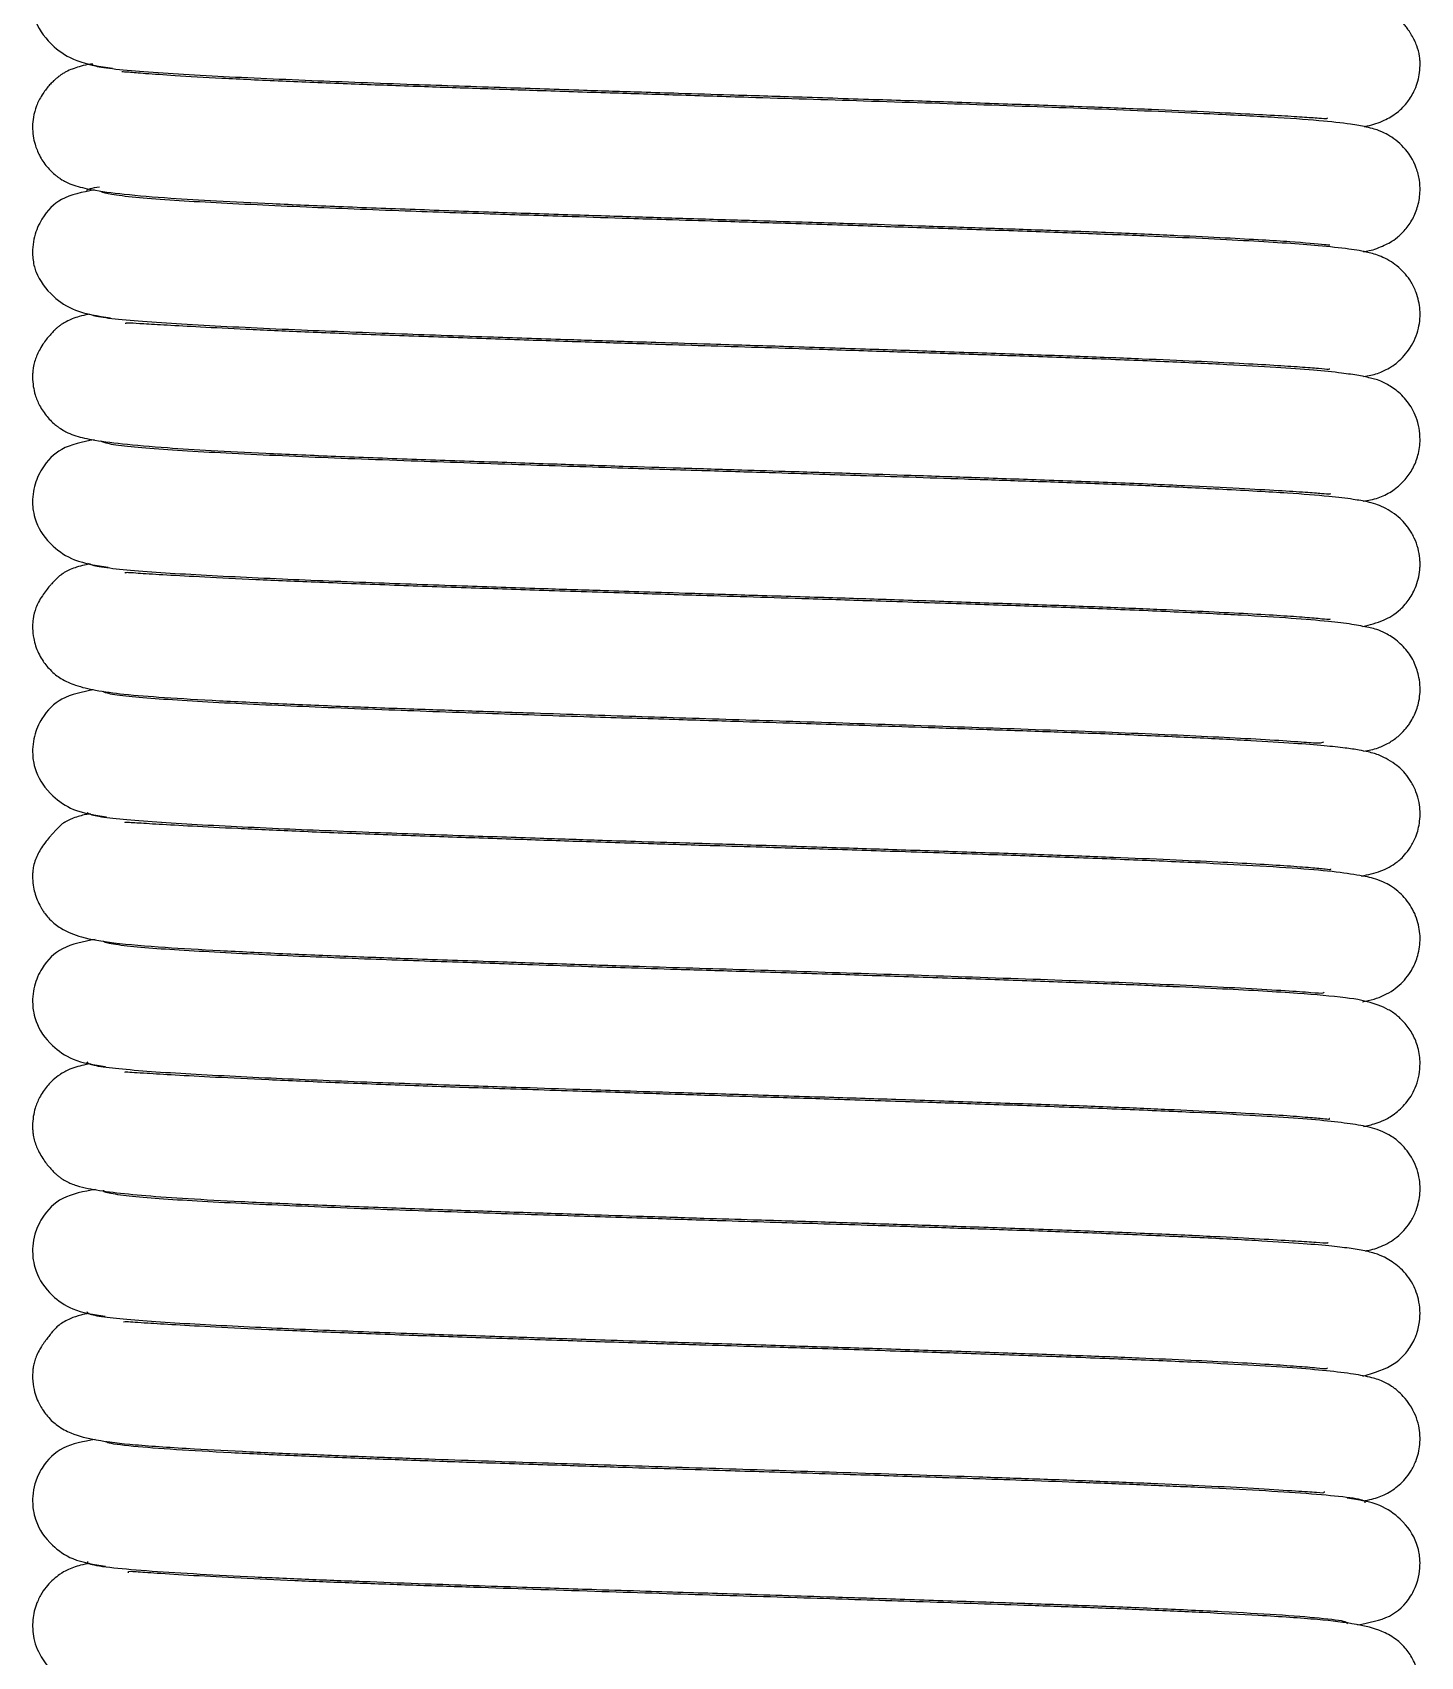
# Model space of a CAD drawing. Header units: millimetres. Extents: x 15 to 1184, y 5 to 836.
# Drawn here: x 514.46 to 524.62, y 618.33 to 630.22 of the extents above; entities that cross this region are included whole.
import ezdxf

# ---------------------------------------------------------------- set-up
doc = ezdxf.new("R2010")
doc.units = ezdxf.units.MM

msp = doc.modelspace()

# ---------------------------------------------------------------- linework, layer by layer
at = {"color": 7, "linetype": 'Continuous', "lineweight": 25}
for points, knots in [([(514.895, 630.889), (514.815, 630.874), (514.662, 630.843), (514.553, 630.731), (514.485, 630.609), (514.455, 630.501), (514.457, 630.413), (514.464, 630.345), (514.492, 630.253), (514.584, 630.123), (514.78, 629.994), (514.95, 629.969), (515.042, 629.955)], [0, 0, 0, 0, 0.159177, 0.302388, 0.343289, 0.409677, 0.442533, 0.454678, 0.525564, 0.709143, 0.841531, 1, 1, 1, 1]), ([(524.206, 629.528), (524.215, 629.53), (524.267, 629.539), (524.345, 629.567), (524.438, 629.619), (524.5, 629.675), (524.545, 629.737), (524.585, 629.807), (524.61, 629.888), (524.616, 629.956), (524.617, 629.991), (524.616, 630.014), (524.61, 630.065), (524.598, 630.107), (524.578, 630.156), (524.56, 630.19), (524.544, 630.215), (524.533, 630.232), (524.522, 630.248), (524.511, 630.262), (524.501, 630.275), (524.474, 630.308), (524.462, 630.322), (524.41, 630.368), (524.343, 630.404), (524.261, 630.432), (524.196, 630.446), (524.093, 630.463), (523.944, 630.479), (523.744, 630.496), (523.463, 630.514), (523.096, 630.534), (522.664, 630.554), (522.212, 630.572), (521.776, 630.588), (521.367, 630.602), (520.996, 630.614), (520.664, 630.625), (520.33, 630.636), (519.938, 630.649), (519.433, 630.664), (518.809, 630.684), (518.081, 630.708), (517.285, 630.735), (516.63, 630.759), (516.133, 630.781), (515.778, 630.799), (515.467, 630.817), (515.214, 630.837), (515.028, 630.857), (514.983, 630.871), (514.96, 630.878)], [0, 0, 0, 0, 0.004222, 0.027311, 0.045288, 0.057311, 0.061214, 0.064722, 0.073253, 0.07765, 0.07861, 0.079623, 0.082078, 0.08955, 0.093545, 0.096742, 0.098097, 0.09933, 0.100488, 0.101631, 0.102819, 0.10411, 0.113614, 0.121011, 0.142778, 0.153731, 0.170954, 0.196686, 0.221504, 0.250897, 0.284685, 0.323383, 0.362284, 0.397442, 0.428714, 0.456555, 0.481011, 0.50196, 0.520321, 0.544219, 0.575282, 0.61383, 0.66008, 0.713435, 0.773907, 0.807195, 0.84222, 0.878716, 0.917218, 0.957782, 1, 1, 1, 1]), ([(514.899, 629.986), (514.886, 629.985), (514.841, 629.979), (514.805, 629.969), (514.753, 629.953), (514.714, 629.936), (514.682, 629.918), (514.663, 629.906), (514.648, 629.895), (514.638, 629.887), (514.628, 629.879), (514.619, 629.871), (514.61, 629.862), (514.594, 629.847), (514.573, 629.824), (514.549, 629.793), (514.513, 629.741), (514.481, 629.675), (514.463, 629.609), (514.455, 629.539), (514.459, 629.461), (514.475, 629.391), (514.501, 629.326), (514.54, 629.259), (514.583, 629.209), (514.621, 629.175), (514.641, 629.16), (514.652, 629.152), (514.675, 629.136), (514.708, 629.118), (514.777, 629.091), (514.899, 629.062), (515.123, 629.032), (515.433, 629.006), (515.802, 628.984), (516.211, 628.964), (516.697, 628.943), (517.241, 628.923), (517.808, 628.903), (518.351, 628.885), (518.844, 628.869), (519.309, 628.854), (519.734, 628.841), (520.168, 628.828), (520.58, 628.815), (521.016, 628.8), (521.461, 628.785), (521.937, 628.769), (522.409, 628.751), (522.836, 628.732), (523.187, 628.715), (523.46, 628.7), (523.711, 628.685), (523.912, 628.665), (523.946, 628.663), (523.956, 628.662)], [0, 0, 0, 0, 0.006568, 0.022713, 0.035311, 0.044112, 0.04717, 0.049444, 0.050359, 0.051191, 0.052013, 0.0529, 0.053851, 0.054839, 0.057091, 0.059909, 0.063404, 0.072567, 0.082763, 0.089519, 0.094273, 0.098646, 0.104646, 0.108295, 0.115717, 0.119409, 0.121238, 0.122341, 0.123816, 0.133729, 0.150259, 0.182625, 0.225419, 0.272298, 0.309815, 0.349753, 0.391841, 0.435605, 0.477247, 0.514704, 0.547651, 0.575939, 0.606484, 0.631243, 0.661514, 0.688996, 0.720431, 0.75558, 0.794796, 0.83378, 0.8694, 0.901451, 0.930053, 0.977828, 1, 1, 1, 1]), ([(514.873, 629.983), (514.9, 629.976), (514.955, 629.961), (515.161, 629.939), (515.431, 629.919), (515.754, 629.9), (516.111, 629.883), (516.59, 629.862), (517.188, 629.839), (517.871, 629.816), (518.437, 629.797), (518.863, 629.783), (519.221, 629.772), (519.602, 629.76), (520.093, 629.745), (520.629, 629.727), (521.18, 629.709), (521.704, 629.691), (522.207, 629.673), (522.654, 629.655), (523.033, 629.638), (523.341, 629.622), (523.582, 629.61), (523.76, 629.599), (523.876, 629.591), (523.937, 629.586), (523.939, 629.59), (523.939, 629.592)], [0, 0, 0, 0, 0.053108, 0.10337, 0.150278, 0.194007, 0.235147, 0.273381, 0.340266, 0.395346, 0.438966, 0.470686, 0.490961, 0.518784, 0.554993, 0.599879, 0.639096, 0.682723, 0.727054, 0.770036, 0.811327, 0.850607, 0.887722, 0.923234, 0.957093, 0.986434, 1, 1, 1, 1]), ([(524.201, 628.613), (524.215, 628.615), (524.268, 628.622), (524.352, 628.657), (524.425, 628.693), (524.508, 628.769), (524.564, 628.848), (524.604, 628.947), (524.619, 629.046), (524.613, 629.142), (524.582, 629.261), (524.506, 629.38), (524.401, 629.459), (524.313, 629.501), (524.281, 629.51), (524.207, 629.53), (524.088, 629.55), (523.873, 629.573), (523.542, 629.596), (523.028, 629.624), (522.327, 629.654), (521.455, 629.685), (520.573, 629.714), (519.808, 629.738), (519.185, 629.758), (518.665, 629.774), (518.173, 629.79), (517.689, 629.807), (517.22, 629.823), (516.738, 629.841), (516.262, 629.86), (515.835, 629.881), (515.501, 629.9), (515.284, 629.915), (515.149, 629.927), (515.122, 629.928), (515.109, 629.928)], [0, 0, 0, 0, 0.007664, 0.028231, 0.046253, 0.054671, 0.062906, 0.070629, 0.07873, 0.084092, 0.090659, 0.10507, 0.118189, 0.123648, 0.136038, 0.150044, 0.175757, 0.217434, 0.266241, 0.315327, 0.385239, 0.449785, 0.510249, 0.565735, 0.599825, 0.632211, 0.668121, 0.699148, 0.733429, 0.771192, 0.812785, 0.85783, 0.901138, 0.938191, 0.968993, 1, 1, 1, 1]), ([(514.907, 629.064), (514.822, 629.048), (514.665, 629.017), (514.552, 628.902), (514.485, 628.78), (514.455, 628.673), (514.456, 628.585), (514.464, 628.517), (514.492, 628.424), (514.581, 628.295), (514.772, 628.166), (514.936, 628.142), (515.026, 628.129)], [0, 0, 0, 0, 0.169609, 0.31434, 0.355927, 0.423866, 0.457419, 0.46956, 0.538861, 0.716988, 0.845613, 1, 1, 1, 1]), ([(514.947, 629.085), (514.92, 629.081), (514.853, 629.071), (514.854, 629.061), (514.855, 629.055)], [0, 0, 0, 0, 0.397312, 1, 1, 1, 1]), ([(524.203, 627.698), (524.221, 627.701), (524.275, 627.711), (524.327, 627.727), (524.399, 627.765), (524.462, 627.808), (524.56, 627.917), (524.602, 628.024), (524.617, 628.117), (524.617, 628.206), (524.597, 628.301), (524.553, 628.391), (524.508, 628.452), (524.458, 628.501), (524.394, 628.548), (524.324, 628.582), (524.23, 628.611), (524.09, 628.634), (523.836, 628.661), (523.468, 628.686), (523.025, 628.708), (522.622, 628.727), (522.159, 628.745), (521.645, 628.764), (521.113, 628.782), (520.553, 628.8), (520.01, 628.818), (519.514, 628.833), (519.131, 628.845), (518.774, 628.856), (518.354, 628.87), (517.796, 628.888), (517.127, 628.911), (516.546, 628.934), (516.084, 628.955), (515.745, 628.972), (515.442, 628.99), (515.194, 629.01), (515.013, 629.031), (514.976, 629.045), (514.957, 629.052)], [0, 0, 0, 0, 0.0120289, 0.0348036, 0.0426274, 0.0483493, 0.0579256, 0.0701057, 0.0756506, 0.0802379, 0.0888216, 0.094553, 0.099753, 0.1058369, 0.1129683, 0.1237356, 0.1458655, 0.1770849, 0.2155677, 0.2778392, 0.3114404, 0.3466374, 0.3831892, 0.4209035, 0.4583718, 0.4920384, 0.5305247, 0.5615626, 0.5855491, 0.6026867, 0.6294949, 0.6664264, 0.7130267, 0.7697409, 0.8020758, 0.8367893, 0.8736415, 0.9132157, 0.9554877, 1, 1, 1, 1]), ([(514.863, 628.153), (514.842, 628.148), (514.803, 628.14), (514.754, 628.124), (514.716, 628.108), (514.687, 628.091), (514.672, 628.082), (514.662, 628.076), (514.653, 628.068), (514.639, 628.058), (514.63, 628.05), (514.619, 628.039), (514.608, 628.028), (514.596, 628.015), (514.578, 627.996), (514.555, 627.967), (514.516, 627.912), (514.482, 627.844), (514.464, 627.786), (514.457, 627.73), (514.456, 627.689), (514.46, 627.627), (514.476, 627.558), (514.502, 627.495), (514.542, 627.429), (514.584, 627.379), (514.622, 627.346), (514.642, 627.33), (514.653, 627.322), (514.676, 627.307), (514.709, 627.289), (514.777, 627.261), (514.896, 627.233), (515.111, 627.204), (515.409, 627.179), (515.765, 627.157), (516.164, 627.137), (516.643, 627.116), (517.18, 627.096), (517.739, 627.077), (518.273, 627.059), (518.756, 627.043), (519.209, 627.029), (519.621, 627.016), (520.046, 627.003), (520.462, 626.99), (520.915, 626.975), (521.385, 626.959), (521.893, 626.941), (522.414, 626.922), (522.897, 626.901), (523.292, 626.881), (523.582, 626.865), (523.78, 626.852), (523.9, 626.843), (523.951, 626.839), (523.96, 626.84), (523.963, 626.841)], [0, 0, 0, 0, 0.01632, 0.028532, 0.036469, 0.038949, 0.039881, 0.04067, 0.041402, 0.042182, 0.044198, 0.04527, 0.046291, 0.047352, 0.048528, 0.051429, 0.055261, 0.066032, 0.077803, 0.081932, 0.084948, 0.089591, 0.093826, 0.099532, 0.103116, 0.110352, 0.113916, 0.115678, 0.116785, 0.118246, 0.127865, 0.143715, 0.174574, 0.215214, 0.260094, 0.296238, 0.334976, 0.376065, 0.418972, 0.459408, 0.495654, 0.527387, 0.55446, 0.5833, 0.606652, 0.636566, 0.664373, 0.696645, 0.73311, 0.774099, 0.818431, 0.859705, 0.896987, 0.930845, 0.961265, 0.988066, 1, 1, 1, 1]), ([(514.865, 628.158), (514.887, 628.15), (514.932, 628.135), (515.124, 628.114), (515.382, 628.093), (515.695, 628.075), (516.042, 628.057), (516.512, 628.036), (517.102, 628.013), (517.778, 627.99), (518.34, 627.971), (518.764, 627.957), (519.122, 627.946), (519.503, 627.934), (519.996, 627.919), (520.534, 627.902), (521.09, 627.883), (521.62, 627.865), (522.129, 627.847), (522.585, 627.829), (522.975, 627.812), (523.296, 627.796), (523.55, 627.782), (523.743, 627.769), (523.875, 627.759), (523.949, 627.751), (523.954, 627.754), (523.955, 627.755)], [0, 0, 0, 0, 0.052838, 0.102921, 0.149729, 0.19324, 0.234165, 0.272244, 0.33895, 0.393677, 0.437061, 0.468628, 0.488816, 0.516622, 0.552653, 0.597357, 0.636467, 0.680022, 0.724141, 0.766897, 0.808041, 0.847251, 0.884313, 0.919713, 0.953535, 0.983107, 1, 1, 1, 1]), ([(524.199, 626.786), (524.236, 626.792), (524.305, 626.803), (524.389, 626.845), (524.448, 626.885), (524.509, 626.942), (524.565, 627.022), (524.606, 627.123), (524.624, 627.252), (524.596, 627.403), (524.525, 627.522), (524.44, 627.604), (524.33, 627.668), (524.261, 627.686), (524.169, 627.706), (524.032, 627.726), (523.836, 627.746), (523.56, 627.765), (523.2, 627.786), (522.752, 627.807), (522.241, 627.828), (521.712, 627.847), (521.212, 627.864), (520.719, 627.88), (520.259, 627.895), (519.821, 627.909), (519.43, 627.921), (519.022, 627.934), (518.574, 627.948), (518.066, 627.965), (517.515, 627.984), (516.958, 628.003), (516.447, 628.024), (516.019, 628.043), (515.683, 628.06), (515.436, 628.074), (515.266, 628.084), (515.172, 628.089), (515.134, 628.091), (515.137, 628.086), (515.137, 628.085)], [0, 0, 0, 0, 0.020974, 0.038807, 0.046631, 0.054462, 0.062427, 0.070101, 0.07838, 0.090003, 0.10079, 0.111736, 0.123055, 0.143254, 0.166028, 0.191171, 0.224334, 0.260531, 0.300179, 0.343554, 0.388076, 0.427856, 0.463289, 0.494327, 0.528549, 0.554486, 0.58001, 0.604636, 0.63408, 0.668263, 0.706947, 0.749758, 0.792941, 0.83387, 0.872134, 0.907666, 0.941026, 0.971595, 0.995757, 1, 1, 1, 1]), ([(514.907, 627.235), (514.822, 627.219), (514.665, 627.188), (514.553, 627.073), (514.485, 626.952), (514.455, 626.844), (514.457, 626.743), (514.466, 626.685), (514.495, 626.587), (514.579, 626.467), (514.765, 626.339), (514.924, 626.315), (515.011, 626.302)], [0, 0, 0, 0, 0.174183, 0.324431, 0.367371, 0.436887, 0.471127, 0.5003, 0.551109, 0.724179, 0.849339, 1, 1, 1, 1]), ([(524.197, 625.869), (524.248, 625.882), (524.343, 625.905), (524.439, 625.96), (524.504, 626.025), (524.544, 626.075), (524.597, 626.173), (524.615, 626.265), (524.617, 626.332), (524.614, 626.381), (524.603, 626.443), (524.581, 626.502), (524.556, 626.551), (524.536, 626.582), (524.501, 626.628), (524.454, 626.679), (524.367, 626.736), (524.28, 626.769), (524.221, 626.783), (524.118, 626.802), (523.94, 626.823), (523.638, 626.846), (523.217, 626.87), (522.721, 626.894), (522.23, 626.914), (521.751, 626.931), (521.303, 626.946), (520.896, 626.96), (520.54, 626.972), (520.198, 626.983), (519.81, 626.995), (519.314, 627.01), (518.695, 627.03), (517.971, 627.054), (517.178, 627.081), (516.529, 627.106), (516.04, 627.128), (515.695, 627.146), (515.396, 627.164), (515.161, 627.184), (514.997, 627.205), (514.97, 627.219), (514.957, 627.226)], [0, 0, 0, 0, 0.027501, 0.050986, 0.056989, 0.061479, 0.06903, 0.07806, 0.080159, 0.082204, 0.086955, 0.092228, 0.094646, 0.096986, 0.099334, 0.1071, 0.126291, 0.136806, 0.151413, 0.175441, 0.208802, 0.251133, 0.302486, 0.344978, 0.383637, 0.417908, 0.448334, 0.474931, 0.497552, 0.516427, 0.53942, 0.56992, 0.608357, 0.654755, 0.708462, 0.769824, 0.803624, 0.839169, 0.876295, 0.915638, 0.957023, 1, 1, 1, 1]), ([(514.881, 626.326), (514.866, 626.323), (514.827, 626.317), (514.786, 626.305), (514.745, 626.291), (514.715, 626.277), (514.698, 626.269), (514.686, 626.261), (514.68, 626.257), (514.675, 626.254), (514.671, 626.251), (514.665, 626.247), (514.658, 626.242), (514.65, 626.236), (514.641, 626.227), (514.634, 626.22), (514.62, 626.206), (514.608, 626.194), (514.596, 626.18), (514.577, 626.159), (514.552, 626.128), (514.511, 626.07), (514.479, 626.007), (514.462, 625.945), (514.457, 625.892), (514.456, 625.848), (514.462, 625.786), (514.482, 625.709), (514.517, 625.637), (514.557, 625.582), (514.604, 625.53), (514.676, 625.477), (514.781, 625.432), (514.926, 625.398), (515.132, 625.371), (515.423, 625.348), (515.804, 625.326), (516.264, 625.304), (516.747, 625.283), (517.226, 625.266), (517.684, 625.25), (518.109, 625.236), (518.619, 625.219), (519.254, 625.199), (520.046, 625.174), (520.881, 625.147), (521.73, 625.118), (522.549, 625.088), (523.14, 625.061), (523.527, 625.039), (523.753, 625.024), (523.884, 625.013), (523.903, 625.02), (523.912, 625.023)], [0, 0, 0, 0, 0.009197, 0.024143, 0.034404, 0.037826, 0.040183, 0.041027, 0.041389, 0.041729, 0.04206, 0.042402, 0.043173, 0.044137, 0.045343, 0.047979, 0.049072, 0.050133, 0.051284, 0.052623, 0.056081, 0.060773, 0.07413, 0.086682, 0.09081, 0.093659, 0.098796, 0.102763, 0.11043, 0.114314, 0.119596, 0.134928, 0.157005, 0.185923, 0.221602, 0.263804, 0.310904, 0.355563, 0.396365, 0.433027, 0.465977, 0.495421, 0.521177, 0.569039, 0.62003, 0.675151, 0.734455, 0.798354, 0.867584, 0.903695, 0.939532, 0.971902, 1, 1, 1, 1]), ([(514.859, 626.332), (514.875, 626.325), (514.908, 626.311), (515.077, 626.289), (515.311, 626.269), (515.599, 626.251), (515.924, 626.234), (516.368, 626.213), (516.934, 626.19), (517.594, 626.167), (518.155, 626.148), (518.59, 626.134), (518.949, 626.123), (519.312, 626.111), (519.766, 626.097), (520.266, 626.082), (520.789, 626.065), (521.306, 626.047), (521.82, 626.029), (522.297, 626.012), (522.716, 625.994), (523.18, 625.973), (523.535, 625.954), (523.777, 625.937), (523.899, 625.926), (523.959, 625.919), (523.959, 625.923), (523.959, 625.924)], [0, 0, 0, 0, 0.051035, 0.099581, 0.145143, 0.187491, 0.227331, 0.26459, 0.33043, 0.384713, 0.428434, 0.461162, 0.482763, 0.508177, 0.541163, 0.582189, 0.618287, 0.658753, 0.701931, 0.743761, 0.78431, 0.823254, 0.895322, 0.928985, 0.960866, 0.987874, 1, 1, 1, 1]), ([(524.205, 624.957), (524.239, 624.962), (524.296, 624.972), (524.38, 625.01), (524.45, 625.057), (524.494, 625.1), (524.524, 625.135), (524.555, 625.179), (524.586, 625.241), (524.607, 625.312), (524.616, 625.368), (524.618, 625.43), (524.609, 625.509), (524.575, 625.613), (524.513, 625.707), (524.427, 625.785), (524.311, 625.847), (524.242, 625.861), (524.117, 625.886), (523.936, 625.907), (523.674, 625.929), (523.319, 625.951), (522.879, 625.972), (522.378, 625.994), (521.841, 626.014), (521.274, 626.033), (520.71, 626.052), (520.184, 626.069), (519.742, 626.083), (519.304, 626.096), (518.787, 626.113), (518.222, 626.131), (517.642, 626.151), (517.085, 626.17), (516.551, 626.191), (516.084, 626.211), (515.709, 626.23), (515.427, 626.245), (515.239, 626.256), (515.145, 626.265), (515.134, 626.261), (515.132, 626.26)], [0, 0, 0, 0, 0.021373, 0.035444, 0.04588, 0.053659, 0.056611, 0.059002, 0.066631, 0.070157, 0.074653, 0.078227, 0.083365, 0.09102, 0.101222, 0.112486, 0.124367, 0.149049, 0.176874, 0.207394, 0.24658, 0.289298, 0.331821, 0.377159, 0.419236, 0.456746, 0.499916, 0.534831, 0.561357, 0.586683, 0.620485, 0.662857, 0.700059, 0.741535, 0.786028, 0.829572, 0.871515, 0.911656, 0.950653, 0.988214, 1, 1, 1, 1]), ([(514.906, 625.405), (514.822, 625.389), (514.665, 625.358), (514.553, 625.245), (514.485, 625.124), (514.455, 625.015), (514.457, 624.916), (514.466, 624.857), (514.495, 624.759), (514.577, 624.639), (514.759, 624.511), (514.914, 624.488), (514.999, 624.475)], [0, 0, 0, 0, 0.177987, 0.335702, 0.380222, 0.450954, 0.48569, 0.514549, 0.564045, 0.7318, 0.853307, 1, 1, 1, 1]), ([(524.188, 624.042), (524.236, 624.052), (524.33, 624.071), (524.422, 624.124), (524.466, 624.158), (524.502, 624.193), (524.548, 624.252), (524.593, 624.339), (524.614, 624.428), (524.618, 624.51), (524.61, 624.585), (524.592, 624.648), (524.569, 624.7), (524.549, 624.735), (524.504, 624.801), (524.443, 624.861), (524.336, 624.921), (524.274, 624.941), (524.231, 624.952), (524.164, 624.965), (524.063, 624.98), (523.91, 624.996), (523.687, 625.014), (523.371, 625.033), (522.961, 625.054), (522.483, 625.075), (521.991, 625.094), (521.521, 625.11), (521.086, 625.125), (520.697, 625.138), (520.356, 625.149), (520.017, 625.16), (519.622, 625.172), (519.115, 625.188), (518.495, 625.207), (517.783, 625.231), (517.014, 625.258), (516.394, 625.283), (515.933, 625.304), (515.612, 625.322), (515.337, 625.34), (515.125, 625.359), (514.992, 625.378), (514.977, 625.39), (514.97, 625.395)], [0, 0, 0, 0, 0.024842, 0.048794, 0.054247, 0.059551, 0.065182, 0.070924, 0.079104, 0.084004, 0.088241, 0.093364, 0.096136, 0.098761, 0.101263, 0.113381, 0.130334, 0.137828, 0.149007, 0.16539, 0.186961, 0.21364, 0.245241, 0.281688, 0.323485, 0.364787, 0.401791, 0.434636, 0.463784, 0.489055, 0.510344, 0.528819, 0.552922, 0.584286, 0.623352, 0.66991, 0.723301, 0.784328, 0.817724, 0.852707, 0.889315, 0.928088, 0.968733, 1, 1, 1, 1]), ([(514.881, 624.497), (514.869, 624.495), (514.821, 624.487), (514.784, 624.477), (514.735, 624.457), (514.718, 624.449), (514.704, 624.442), (514.696, 624.438), (514.69, 624.434), (514.686, 624.431), (514.682, 624.429), (514.676, 624.425), (514.668, 624.418), (514.659, 624.411), (514.653, 624.404), (514.646, 624.397), (514.639, 624.389), (514.632, 624.382), (514.626, 624.377), (514.62, 624.37), (514.612, 624.361), (514.6, 624.348), (514.578, 624.324), (514.534, 624.27), (514.491, 624.199), (514.467, 624.139), (514.458, 624.08), (514.456, 624.051), (514.457, 624.012), (514.462, 623.963), (514.48, 623.888), (514.508, 623.826), (514.536, 623.782), (514.557, 623.754), (514.602, 623.703), (514.688, 623.639), (514.831, 623.586), (515.063, 623.548), (515.392, 623.521), (515.808, 623.497), (516.266, 623.475), (516.744, 623.455), (517.261, 623.436), (517.799, 623.417), (518.343, 623.399), (518.945, 623.379), (519.653, 623.358), (520.497, 623.331), (521.376, 623.302), (522.087, 623.277), (522.625, 623.255), (523.011, 623.238), (523.353, 623.22), (523.637, 623.203), (523.822, 623.19), (523.91, 623.182), (523.913, 623.191), (523.914, 623.194)], [0, 0, 0, 0, 0.007298, 0.030022, 0.0343, 0.037281, 0.038323, 0.039115, 0.039448, 0.039762, 0.040083, 0.040431, 0.041276, 0.043057, 0.045544, 0.047179, 0.04851, 0.049098, 0.049659, 0.050216, 0.050793, 0.052085, 0.053666, 0.057923, 0.071444, 0.087619, 0.093152, 0.096955, 0.098309, 0.102886, 0.106449, 0.114494, 0.116269, 0.11835, 0.123598, 0.138961, 0.170006, 0.213129, 0.267955, 0.314626, 0.358609, 0.398782, 0.434872, 0.477314, 0.5135, 0.545634, 0.596187, 0.65066, 0.709701, 0.773792, 0.808263, 0.844252, 0.881479, 0.919539, 0.954618, 0.984774, 1, 1, 1, 1]), ([(514.854, 624.507), (514.866, 624.5), (514.891, 624.485), (515.052, 624.463), (515.282, 624.443), (515.57, 624.424), (515.894, 624.407), (516.34, 624.386), (516.907, 624.363), (517.566, 624.34), (518.12, 624.321), (518.544, 624.307), (518.901, 624.295), (519.275, 624.284), (519.757, 624.269), (520.286, 624.252), (520.839, 624.234), (521.374, 624.216), (521.897, 624.198), (522.373, 624.18), (522.787, 624.163), (523.243, 624.141), (523.586, 624.122), (523.819, 624.104), (523.924, 624.095), (523.967, 624.088), (523.961, 624.094), (523.96, 624.094)], [0, 0, 0, 0, 0.051817, 0.101113, 0.147357, 0.190252, 0.230475, 0.268032, 0.33417, 0.388282, 0.431385, 0.463073, 0.483469, 0.510472, 0.545326, 0.58853, 0.626477, 0.668932, 0.712598, 0.754669, 0.795351, 0.834316, 0.90624, 0.93984, 0.97056, 0.995985, 1, 1, 1, 1]), ([(524.194, 623.122), (524.222, 623.128), (524.274, 623.137), (524.345, 623.164), (524.414, 623.201), (524.474, 623.25), (524.522, 623.301), (524.567, 623.371), (524.607, 623.468), (524.623, 623.587), (524.601, 623.724), (524.548, 623.829), (524.488, 623.901), (524.414, 623.966), (524.312, 624.016), (524.215, 624.04), (524.034, 624.069), (523.767, 624.094), (523.42, 624.116), (523, 624.138), (522.528, 624.159), (522.006, 624.179), (521.431, 624.199), (520.848, 624.219), (520.288, 624.237), (519.831, 624.251), (519.415, 624.264), (518.96, 624.278), (518.461, 624.294), (517.935, 624.312), (517.411, 624.33), (516.876, 624.349), (516.377, 624.369), (515.953, 624.389), (515.619, 624.406), (515.373, 624.42), (515.234, 624.429), (515.166, 624.433), (515.132, 624.436), (515.131, 624.433), (515.131, 624.432)], [0, 0, 0, 0, 0.018613, 0.033564, 0.04416, 0.052248, 0.058788, 0.06395, 0.070845, 0.079781, 0.088852, 0.099207, 0.104702, 0.11087, 0.127773, 0.158606, 0.195647, 0.237058, 0.282588, 0.322626, 0.365766, 0.408758, 0.447199, 0.492106, 0.52928, 0.558499, 0.581539, 0.610388, 0.647362, 0.680334, 0.717544, 0.758863, 0.801915, 0.843498, 0.883175, 0.921049, 0.957591, 0.975274, 0.992323, 1, 1, 1, 1]), ([(514.916, 623.578), (514.83, 623.562), (514.668, 623.531), (514.554, 623.417), (514.486, 623.297), (514.455, 623.186), (514.457, 623.087), (514.466, 623.028), (514.494, 622.931), (514.575, 622.811), (514.755, 622.683), (514.907, 622.66), (514.991, 622.648)], [0, 0, 0, 0, 0.18729, 0.351918, 0.397653, 0.468457, 0.503122, 0.531392, 0.579295, 0.740955, 0.858174, 1, 1, 1, 1]), ([(524.203, 622.209), (524.231, 622.215), (524.273, 622.223), (524.352, 622.252), (524.44, 622.304), (524.525, 622.386), (524.596, 622.504), (524.624, 622.655), (524.606, 622.785), (524.565, 622.885), (524.509, 622.965), (524.438, 623.031), (524.382, 623.066), (524.253, 623.124), (524.053, 623.155), (523.732, 623.184), (523.28, 623.21), (522.808, 623.232), (522.384, 623.25), (521.901, 623.268), (521.37, 623.287), (520.823, 623.305), (520.254, 623.324), (519.708, 623.341), (519.212, 623.356), (518.831, 623.368), (518.476, 623.379), (518.063, 623.393), (517.52, 623.412), (516.875, 623.434), (516.324, 623.457), (515.896, 623.478), (515.587, 623.495), (515.319, 623.512), (515.112, 623.532), (514.985, 623.551), (514.978, 623.562), (514.974, 623.567)], [0, 0, 0, 0, 0.022502, 0.033926, 0.044864, 0.05544, 0.065865, 0.077095, 0.085095, 0.09251, 0.100207, 0.107773, 0.119351, 0.132562, 0.176259, 0.231732, 0.29366, 0.327214, 0.362259, 0.398534, 0.436247, 0.473782, 0.507377, 0.545627, 0.576583, 0.600669, 0.617827, 0.644601, 0.681354, 0.727721, 0.784516, 0.816728, 0.851174, 0.887954, 0.927552, 0.969644, 1, 1, 1, 1]), ([(514.88, 622.668), (514.838, 622.659), (514.773, 622.645), (514.709, 622.619), (514.676, 622.601), (514.653, 622.585), (514.633, 622.571), (514.588, 622.534), (514.542, 622.479), (514.502, 622.412), (514.476, 622.35), (514.46, 622.28), (514.456, 622.219), (514.457, 622.177), (514.464, 622.122), (514.482, 622.063), (514.516, 621.996), (514.555, 621.94), (514.578, 621.912), (514.596, 621.892), (514.608, 621.88), (514.619, 621.869), (514.63, 621.858), (514.639, 621.85), (514.653, 621.839), (514.662, 621.832), (514.672, 621.825), (514.687, 621.816), (514.712, 621.802), (514.744, 621.788), (514.796, 621.769), (514.925, 621.74), (515.184, 621.708), (515.593, 621.68), (515.98, 621.659), (516.445, 621.638), (516.965, 621.617), (517.507, 621.598), (518.024, 621.581), (518.495, 621.565), (518.938, 621.551), (519.346, 621.538), (519.772, 621.525), (520.195, 621.512), (520.66, 621.497), (521.146, 621.481), (521.674, 621.463), (522.218, 621.443), (522.728, 621.422), (523.155, 621.402), (523.48, 621.385), (523.712, 621.37), (523.858, 621.361), (523.94, 621.353), (523.943, 621.358), (523.944, 621.36)], [0, 0, 0, 0, 0.028611, 0.04444, 0.054046, 0.055505, 0.05661, 0.061924, 0.06915, 0.07273, 0.078428, 0.082657, 0.087294, 0.090306, 0.094429, 0.106184, 0.11694, 0.120767, 0.123665, 0.12484, 0.125898, 0.126919, 0.127989, 0.130002, 0.130782, 0.131512, 0.1323, 0.133231, 0.135708, 0.142087, 0.151458, 0.172132, 0.244278, 0.28239, 0.322424, 0.364376, 0.407605, 0.447501, 0.483226, 0.514556, 0.541308, 0.569771, 0.593061, 0.623317, 0.651437, 0.68411, 0.721096, 0.762282, 0.806597, 0.848381, 0.886851, 0.922226, 0.954878, 0.984567, 1, 1, 1, 1]), ([(514.854, 622.681), (514.861, 622.673), (514.876, 622.659), (515.023, 622.638), (515.244, 622.617), (515.525, 622.598), (515.844, 622.581), (516.283, 622.559), (516.845, 622.536), (517.499, 622.513), (518.048, 622.494), (518.465, 622.481), (518.821, 622.469), (519.201, 622.457), (519.694, 622.442), (520.236, 622.425), (520.801, 622.407), (521.346, 622.388), (521.875, 622.37), (522.355, 622.352), (522.773, 622.334), (523.233, 622.312), (523.579, 622.294), (523.819, 622.274), (523.921, 622.266), (523.96, 622.26), (523.952, 622.266), (523.952, 622.267)], [0, 0, 0, 0, 0.049178, 0.098845, 0.14547, 0.188691, 0.229083, 0.266799, 0.333189, 0.387291, 0.43016, 0.461456, 0.481518, 0.509232, 0.544915, 0.589018, 0.627759, 0.671077, 0.714911, 0.757081, 0.797852, 0.836896, 0.908916, 0.942521, 0.97318, 0.99956, 1, 1, 1, 1]), ([(524.215, 621.297), (524.219, 621.298), (524.265, 621.305), (524.317, 621.323), (524.394, 621.36), (524.458, 621.406), (524.508, 621.456), (524.553, 621.517), (524.597, 621.606), (524.617, 621.702), (524.617, 621.791), (524.602, 621.884), (524.56, 621.991), (524.462, 622.099), (524.389, 622.149), (524.328, 622.178), (524.247, 622.204), (524.134, 622.225), (523.941, 622.249), (523.693, 622.27), (523.369, 622.29), (522.961, 622.311), (522.47, 622.332), (521.93, 622.353), (521.384, 622.372), (520.83, 622.39), (520.296, 622.408), (519.81, 622.423), (519.381, 622.436), (518.925, 622.451), (518.368, 622.469), (517.778, 622.488), (517.193, 622.508), (516.66, 622.529), (516.18, 622.549), (515.789, 622.568), (515.493, 622.584), (515.306, 622.596), (515.199, 622.602), (515.141, 622.607), (515.133, 622.605), (515.129, 622.604)], [0, 0, 0, 0, 0.002694, 0.0292, 0.040378, 0.047781, 0.054097, 0.059495, 0.065445, 0.074356, 0.079119, 0.084875, 0.097519, 0.107461, 0.113401, 0.125431, 0.142335, 0.175477, 0.208556, 0.244186, 0.282352, 0.323691, 0.36799, 0.412162, 0.451719, 0.487008, 0.526918, 0.558451, 0.582434, 0.610903, 0.647887, 0.693182, 0.732248, 0.775712, 0.819352, 0.860956, 0.900178, 0.937605, 0.961569, 0.984629, 1, 1, 1, 1]), ([(514.917, 621.748), (514.831, 621.732), (514.668, 621.702), (514.554, 621.587), (514.498, 621.489), (514.469, 621.409), (514.456, 621.339), (514.457, 621.259), (514.466, 621.2), (514.494, 621.102), (514.574, 620.982), (514.753, 620.855), (514.904, 620.832), (514.987, 620.819)], [0, 0, 0, 0, 0.188949, 0.361091, 0.408115, 0.435951, 0.479056, 0.513584, 0.541468, 0.588414, 0.746456, 0.861115, 1, 1, 1, 1]), ([(524.198, 620.381), (524.282, 620.407), (524.385, 620.438), (524.469, 620.502), (524.536, 620.573), (524.59, 620.672), (524.621, 620.799), (524.616, 620.914), (524.585, 621.009), (524.547, 621.087), (524.483, 621.169), (524.38, 621.242), (524.3, 621.275), (524.266, 621.285), (524.206, 621.3), (524.117, 621.315), (523.967, 621.333), (523.757, 621.351), (523.452, 621.371), (523.039, 621.393), (522.54, 621.415), (522.006, 621.436), (521.492, 621.454), (521.017, 621.47), (520.592, 621.484), (520.228, 621.495), (519.882, 621.506), (519.491, 621.518), (518.993, 621.534), (518.379, 621.554), (517.672, 621.577), (516.909, 621.604), (516.298, 621.629), (515.848, 621.651), (515.538, 621.668), (515.278, 621.687), (515.086, 621.707), (514.976, 621.725), (514.977, 621.736), (514.978, 621.741)], [0, 0, 0, 0, 0.0375406, 0.0463087, 0.0547632, 0.062988, 0.070048, 0.0812725, 0.0862455, 0.0898379, 0.1022067, 0.113158, 0.121996, 0.1296457, 0.1411484, 0.1672663, 0.1935343, 0.2252141, 0.2620834, 0.304746, 0.3498648, 0.3904079, 0.4263022, 0.4580809, 0.4855184, 0.5084949, 0.5274171, 0.550666, 0.5816407, 0.6206212, 0.6673337, 0.721171, 0.7830843, 0.8169619, 0.8524232, 0.8897852, 0.9293447, 0.9707396, 1, 1, 1, 1]), ([(514.871, 620.84), (514.85, 620.837), (514.804, 620.828), (514.728, 620.802), (514.66, 620.764), (514.62, 620.727), (514.607, 620.711), (514.58, 620.678), (514.564, 620.657), (514.552, 620.641), (514.539, 620.624), (514.522, 620.598), (514.49, 620.543), (514.474, 620.503), (514.462, 620.453), (514.458, 620.421), (514.457, 620.397), (514.456, 620.381), (514.457, 620.34), (514.467, 620.269), (514.498, 620.186), (514.539, 620.12), (514.584, 620.063), (514.65, 620.007), (514.763, 619.949), (514.936, 619.907), (515.216, 619.875), (515.584, 619.852), (516.027, 619.828), (516.464, 619.809), (516.907, 619.791), (517.455, 619.771), (518.105, 619.749), (518.883, 619.724), (519.678, 619.699), (520.533, 619.672), (521.262, 619.648), (521.845, 619.628), (522.287, 619.611), (522.711, 619.594), (523.105, 619.576), (523.446, 619.558), (523.712, 619.54), (523.862, 619.531), (523.922, 619.524), (523.917, 619.535), (523.916, 619.536)], [0, 0, 0, 0, 0.014287, 0.032656, 0.053562, 0.063552, 0.073441, 0.076816, 0.078204, 0.079498, 0.080804, 0.082225, 0.085701, 0.09572, 0.100008, 0.103096, 0.104274, 0.10529, 0.106308, 0.112042, 0.120536, 0.12405, 0.128528, 0.141982, 0.161715, 0.1974, 0.243661, 0.299627, 0.34164, 0.380535, 0.416005, 0.447942, 0.502635, 0.550263, 0.60078, 0.655137, 0.714961, 0.747175, 0.781054, 0.816908, 0.854488, 0.893462, 0.932142, 0.966052, 0.994589, 1, 1, 1, 1]), ([(514.855, 620.853), (514.857, 620.847), (514.863, 620.833), (514.987, 620.813), (515.187, 620.793), (515.448, 620.774), (515.748, 620.757), (516.166, 620.736), (516.708, 620.713), (517.348, 620.689), (517.894, 620.671), (518.317, 620.657), (518.672, 620.645), (519.039, 620.633), (519.504, 620.619), (520.019, 620.603), (520.56, 620.586), (521.096, 620.568), (521.629, 620.55), (522.124, 620.532), (522.561, 620.515), (523.053, 620.493), (523.44, 620.473), (523.716, 620.454), (523.863, 620.442), (523.936, 620.434), (523.938, 620.439), (523.938, 620.441)], [0, 0, 0, 0, 0.041332, 0.090181, 0.136185, 0.178969, 0.218788, 0.256103, 0.322207, 0.376412, 0.419678, 0.451904, 0.472932, 0.499126, 0.533047, 0.574792, 0.611603, 0.652967, 0.696605, 0.738381, 0.778863, 0.817843, 0.890166, 0.923717, 0.955525, 0.984045, 1, 1, 1, 1]), ([(524.198, 619.468), (524.22, 619.472), (524.283, 619.482), (524.344, 619.506), (524.404, 619.538), (524.476, 619.592), (524.539, 619.662), (524.594, 619.769), (524.616, 619.862), (524.617, 619.956), (524.603, 620.048), (524.57, 620.135), (524.501, 620.227), (524.458, 620.269), (524.428, 620.293), (524.395, 620.315), (524.329, 620.351), (524.255, 620.373), (524.082, 620.406), (523.781, 620.436), (523.356, 620.462), (522.944, 620.483), (522.451, 620.504), (521.907, 620.525), (521.354, 620.544), (520.792, 620.563), (520.247, 620.581), (519.753, 620.596), (519.323, 620.609), (518.875, 620.623), (518.334, 620.641), (517.759, 620.66), (517.186, 620.68), (516.66, 620.7), (516.182, 620.72), (515.792, 620.74), (515.498, 620.755), (515.313, 620.767), (515.205, 620.774), (515.143, 620.779), (515.13, 620.777), (515.123, 620.777)], [0, 0, 0, 0, 0.0146554, 0.0399966, 0.0498211, 0.0555619, 0.0657627, 0.0714104, 0.0800764, 0.0848923, 0.0914781, 0.1068671, 0.1122686, 0.116146, 0.1181344, 0.1205979, 0.1274444, 0.150067, 0.1812352, 0.2507394, 0.288906, 0.3299467, 0.3736303, 0.4176494, 0.4573298, 0.4927954, 0.5330142, 0.5649415, 0.5890285, 0.6163883, 0.6521228, 0.6960349, 0.7339938, 0.7764925, 0.819753, 0.8607307, 0.8990856, 0.9353804, 0.9584546, 0.9805258, 1, 1, 1, 1]), ([(514.914, 619.917), (514.831, 619.902), (514.667, 619.872), (514.555, 619.759), (514.498, 619.662), (514.469, 619.581), (514.456, 619.51), (514.457, 619.43), (514.466, 619.371), (514.494, 619.273), (514.575, 619.153), (514.754, 619.026), (514.906, 619.003), (514.99, 618.99)], [0, 0, 0, 0, 0.1852975, 0.364077, 0.4120901, 0.4397228, 0.4823321, 0.5164193, 0.5440536, 0.5907221, 0.7479678, 0.8619882, 1, 1, 1, 1]), ([(524.215, 619.453), (524.215, 619.459), (524.213, 619.475), (524.044, 619.499), (523.767, 619.523), (523.411, 619.545), (523.011, 619.565), (522.587, 619.584), (522.165, 619.601), (521.657, 619.619), (521.101, 619.638), (520.552, 619.656), (520.143, 619.669), (519.823, 619.679), (519.506, 619.689), (519.168, 619.7), (518.767, 619.712), (518.297, 619.728), (517.8, 619.744), (517.302, 619.761), (516.824, 619.779), (516.343, 619.798), (515.886, 619.82), (515.48, 619.843), (515.171, 619.867), (514.997, 619.889), (514.997, 619.901), (514.997, 619.905)], [0, 0, 0, 0, 0.043678, 0.099958, 0.152191, 0.20007, 0.244485, 0.285163, 0.321805, 0.354307, 0.408263, 0.447214, 0.472716, 0.494558, 0.514127, 0.538996, 0.564914, 0.598394, 0.639274, 0.674537, 0.713773, 0.757512, 0.805428, 0.856939, 0.912718, 0.972837, 1, 1, 1, 1]), ([(524.159, 618.56), (524.242, 618.576), (524.406, 618.606), (524.518, 618.719), (524.575, 618.816), (524.604, 618.897), (524.617, 618.968), (524.616, 619.048), (524.607, 619.106), (524.579, 619.204), (524.498, 619.324), (524.319, 619.452), (524.167, 619.475), (524.083, 619.487)], [0, 0, 0, 0, 0.185298, 0.364077, 0.41209, 0.439722, 0.482333, 0.51642, 0.544054, 0.590723, 0.747969, 0.861988, 1, 1, 1, 1]), ([(514.875, 619.009), (514.853, 619.005), (514.79, 618.995), (514.729, 618.971), (514.669, 618.94), (514.597, 618.886), (514.534, 618.815), (514.479, 618.708), (514.457, 618.615), (514.456, 618.521), (514.47, 618.429), (514.503, 618.342), (514.572, 618.251), (514.615, 618.208), (514.645, 618.184), (514.678, 618.162), (514.744, 618.127), (514.818, 618.105), (514.991, 618.071), (515.292, 618.042), (515.717, 618.015), (516.129, 617.994), (516.622, 617.973), (517.166, 617.953), (517.719, 617.934), (518.281, 617.915), (518.826, 617.897), (519.32, 617.881), (519.75, 617.868), (520.198, 617.854), (520.739, 617.837), (521.314, 617.817), (521.887, 617.798), (522.413, 617.778), (522.891, 617.757), (523.281, 617.738), (523.575, 617.722), (523.76, 617.71), (523.868, 617.703), (523.93, 617.699), (523.943, 617.7), (523.95, 617.701)], [0, 0, 0, 0, 0.014655, 0.039997, 0.049821, 0.055562, 0.065763, 0.07141, 0.080076, 0.084892, 0.091478, 0.106867, 0.112269, 0.116146, 0.118134, 0.120598, 0.127444, 0.150067, 0.181235, 0.250739, 0.288906, 0.329947, 0.37363, 0.41765, 0.45733, 0.492795, 0.533014, 0.564942, 0.589029, 0.616388, 0.652123, 0.696035, 0.733994, 0.776493, 0.819753, 0.860731, 0.899085, 0.93538, 0.958455, 0.980526, 1, 1, 1, 1]), ([(514.858, 619.025), (514.858, 619.018), (514.86, 619.003), (515.029, 618.979), (515.306, 618.954), (515.662, 618.933), (516.062, 618.912), (516.486, 618.893), (516.908, 618.877), (517.416, 618.858), (517.972, 618.839), (518.521, 618.821), (518.93, 618.808), (519.25, 618.798), (519.567, 618.788), (519.905, 618.778), (520.306, 618.765), (520.776, 618.75), (521.273, 618.733), (521.771, 618.716), (522.249, 618.699), (522.73, 618.679), (523.187, 618.657), (523.592, 618.635), (523.904, 618.61), (524.087, 618.587), (524.083, 618.572), (524.081, 618.566)], [0, 0, 0, 0, 0.0430573, 0.0985371, 0.1500284, 0.1972262, 0.2410101, 0.2811106, 0.3172312, 0.349272, 0.4024609, 0.440858, 0.4659976, 0.487529, 0.5068198, 0.5313354, 0.5568856, 0.5898899, 0.6301884, 0.6649505, 0.7036284, 0.7467461, 0.7939807, 0.84476, 0.8997463, 0.9590104, 1, 1, 1, 1]), ([(524.202, 617.637), (524.223, 617.641), (524.269, 617.649), (524.345, 617.676), (524.413, 617.713), (524.453, 617.75), (524.466, 617.767), (524.493, 617.8), (524.509, 617.82), (524.521, 617.836), (524.534, 617.854), (524.551, 617.88), (524.583, 617.935), (524.599, 617.974), (524.611, 618.025), (524.615, 618.056), (524.616, 618.08), (524.617, 618.097), (524.616, 618.137), (524.606, 618.208), (524.575, 618.292), (524.534, 618.358), (524.489, 618.415), (524.423, 618.47), (524.31, 618.528), (524.137, 618.57), (523.857, 618.602), (523.489, 618.626), (523.046, 618.649), (522.609, 618.669), (522.166, 618.687), (521.618, 618.706), (520.968, 618.728), (520.19, 618.754), (519.395, 618.778), (518.54, 618.805), (517.811, 618.83), (517.228, 618.85), (516.786, 618.866), (516.362, 618.883), (515.968, 618.902), (515.627, 618.92), (515.361, 618.937), (515.211, 618.947), (515.151, 618.953), (515.156, 618.943), (515.157, 618.941)], [0, 0, 0, 0, 0.014287, 0.032656, 0.053562, 0.063552, 0.073441, 0.076816, 0.078205, 0.079499, 0.080804, 0.082225, 0.085701, 0.09572, 0.100008, 0.103096, 0.104274, 0.10529, 0.106308, 0.112042, 0.120536, 0.12405, 0.128528, 0.141982, 0.161715, 0.197401, 0.243661, 0.299627, 0.34164, 0.380535, 0.416005, 0.447941, 0.502635, 0.550263, 0.60078, 0.655137, 0.714961, 0.747175, 0.781054, 0.816908, 0.854488, 0.893462, 0.932142, 0.966052, 0.994589, 1, 1, 1, 1])]:
    msp.add_open_spline(points, degree=3, knots=knots, dxfattribs=at)

doc.saveas('drawing.dxf')
